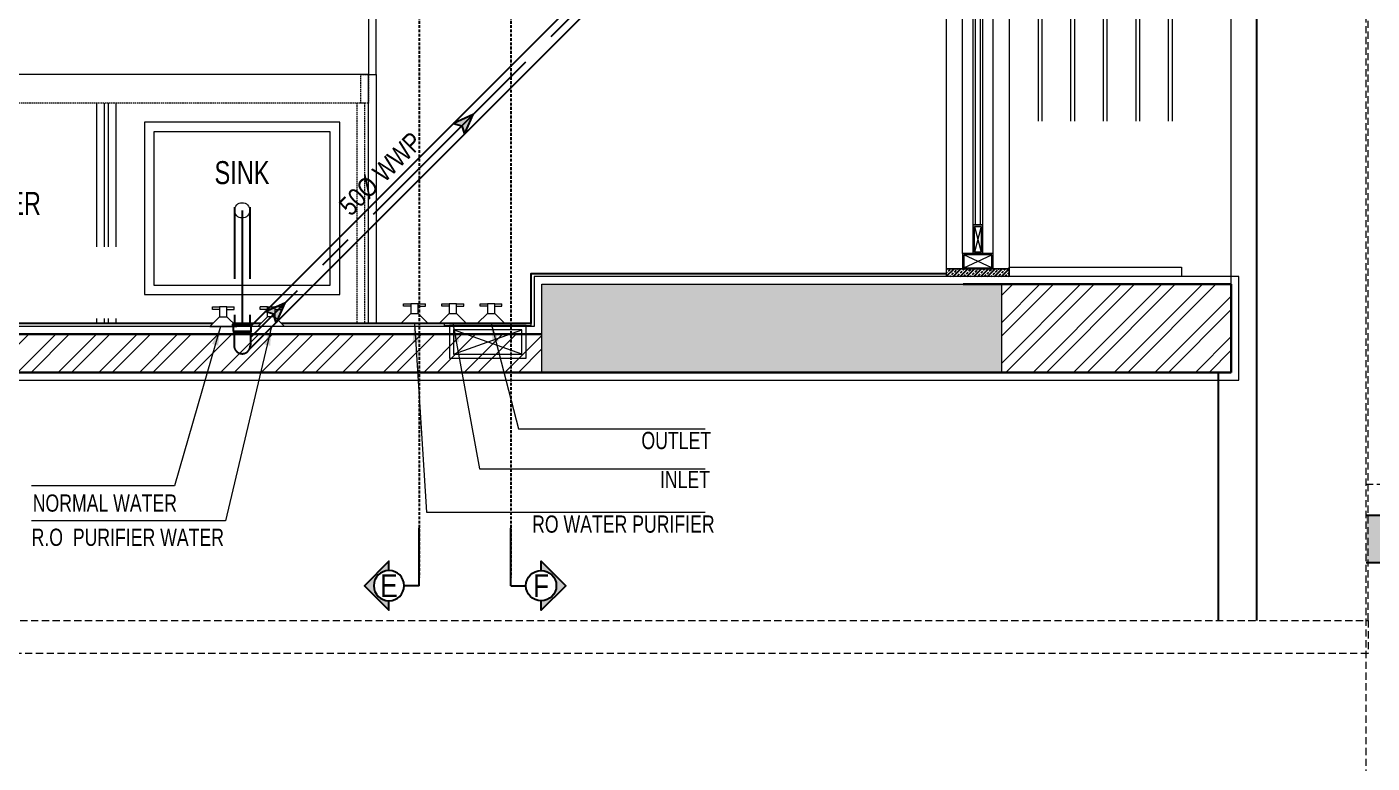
# Model space of a CAD drawing. Header units: inches. Extents: x 899679 to 12882928, y -3363313 to 527800.
# Drawn here: x 1032544 to 1036056, y 509624 to 511546 of the extents above; entities that cross this region are included whole.
import ezdxf
from ezdxf.enums import TextEntityAlignment as Align

# ---------------------------------------------------------------- set-up
doc = ezdxf.new("R2010")
doc.units = ezdxf.units.IN
doc.header["$LTSCALE"] = 150
for name, pattern in [('CENTER', [2, 1.25, -0.25, 0.25, -0.25]), ('CENTER2', [1.125, 0.75, -0.125, 0.125, -0.125]), ('Dash', [6, 3, -3]), ('DASHED2', [0.375, 0.25, -0.125]), ('HIDDEN', [0.375, 0.25, -0.125]), ('HIDDEN2', [0.1875, 0.125, -0.0625]), ('PHANTOMX2', [5, 2.5, -0.5, 0.5, -0.5, 0.5, -0.5])]:
    doc.linetypes.add(name, pattern=pattern)
for name, color, linetype, lineweight in [('COLUMN', 5, 'Continuous', 13), ('DOTTED LINE-MSA', 3, 'HIDDEN2', 13), ('E-ELECT. SB', 240, 'Continuous', 5), ('ELE-04-MSA', 139, 'Continuous', 15), ('fer', 5, 'Continuous', 9), ('g-cen-sym', 8, 'Continuous', 25), ('g-dot', 8, 'HIDDEN', 9), ('g-dw', 8, 'Continuous', 5), ('g-ele-01', 8, 'Continuous', 9), ('g-ele-02', 8, 'Continuous', 9), ('g-ele-03', 8, 'Continuous', 5), ('g-ele02', 8, 'Continuous', 9), ('g-ele04', 8, 'Continuous', 0), ('g-fer', 8, 'Continuous', 9), ('g-text', 8, 'Continuous', 9), ('P_WW PIPE', 4, 'Continuous', 9), ('PLASTER', 3, 'Continuous', 9), ('SECTION LINE', 8, 'CENTER', 9), ('SHEET', 7, 'Continuous', 13), ('STONE', 40, 'Continuous', 18), ('WALL HATCH-MSA', 251, 'Continuous', 9), ('WALL-MSA', 32, 'Continuous', 30)]:
    doc.layers.add(name, color=color, linetype=linetype, lineweight=lineweight)
for name, color, linetype in [('ELE-02-MSA', 4, 'Continuous'), ('g-sol250', 8, 'Continuous'), ('P_ARROW', 31, 'PHANTOMX2'), ('P_WASTE WATER PIPE', 4, 'DASHED2'), ('R.C.C HATCH-MSA', 250, 'Continuous'), ('R.C.C-MSA', 8, 'Continuous'), ('TILE SECTION', 152, 'Continuous')]:
    doc.layers.add(name, color=color, linetype=linetype)
doc.styles.add('80', font='swisscl.ttf', dxfattribs={"height": 60})
doc.styles.add('ARIAL', font='swisscl.ttf')
doc.styles.add('Arial Narrow', font='swisscl.ttf', dxfattribs={"height": 150})
doc.styles.add('arial unicode', font='swisscl.ttf', dxfattribs={"height": 165})
doc.styles.add('PLUMBING TEXT', font='ARIALN.TTF')
doc.styles.add('SWINS', font='swissc.ttf')
doc.dimstyles.new('Scale-50', dxfattribs={"dimtxt": 75, "dimasz": 25, "dimexe": 0, "dimexo": 0, "dimgap": 20, "dimtad": 1, "dimdec": 0, "dimrnd": 1, "dimzin": 3, "dimdsep": 46, "dimtxsty": 'ARIAL', "dimblk": 'ARCHTICK', "dimcen": 0, "dimse1": 1, "dimse2": 1, "dimclrd": 50, "dimclrt": 256, "dimadec": 0, "dimazin": 0, "dimtfac": 1, "dimtdec": 0, "dimtmove": 1, "dimatfit": 3, "dimfxl": 1, "dimtolj": 1, "dimtzin": 0, "dimlwd": 18, "dimarcsym": 0})

# ---------------------------------------------------------------- blocks, each defined once
blk = doc.blocks.new('sec')
at = {"layer": 'g-cen-sym'}
h = blk.add_hatch(color=256, dxfattribs=at)
h.paths.add_polyline_path([(2.73e-14, 537.5273218287452), (-107.956475941309, 429.5708458874361), (-107.956475941309, 399.1607016395453, -0.2062306983916904), (2.730000000001706e-14, 445.6665243379758, -0.4142135623730596), (148.5555081145527, 297.1110162260618), (240.4163056053222, 297.1110162260618)])
h.paths.add_polyline_path([(-107.956475941309, 399.1607016395454), (-107.956475941309, 429.5708458874361), (-138.1869732997017, 399.3403485290693), (-138.1869732997017, 351.6371512499004, -0.09565303018648871)])
h.paths.add_polyline_path([(-138.1869732997017, 399.3403485290693), (-168.4174706606815, 369.1098511680636), (-168.4174706606815, 297.1110162260618), (-148.5555081119139, 297.1110162260618, -0.09423427136048851), (-138.1869732997017, 351.6371512499004)])
h.paths.add_polyline_path([(-168.4174706580426, 369.1098511680636), (-204.6941080129084, 332.8332138158367), (-204.6941080129084, 297.1110162260618), (-168.4174706606815, 297.1110162260618)])
h.paths.add_polyline_path([(-204.6941080129084, 332.8332138158367), (-240.4163056027092, 297.1110162260618), (-204.6941080129084, 297.1110162260618)])
for q in [(2.73e-14, 148.5555081130354), (-561.6378324203346, 0)]:
    blk.add_line((0, 0), q, dxfattribs=at)
blk.add_lwpolyline([(-148.5555081119139, 297.1110162260618), (-240.4163056027092, 297.1110162260618), (2.73e-14, 537.5273218287452), (240.4163056053222, 297.1110162260618), (148.5555081145527, 297.1110162260618)], dxfattribs=at)
blk.add_circle((2.73e-14, 297.1110162260618), 148.5555081130354, dxfattribs=at)
blk = doc.blocks.new('WASTE WATER ARROW')
at = {"layer": 'P_WASTE WATER PIPE', "ltscale": 0.025}
blk.add_hatch(color=256, dxfattribs=at).paths.add_polyline_path([(481737.1594822454, -256822.5249126543), (481729.9226960876, -256825.2602156197), (481737.1594822454, -256827.9955185851), (481735.74604372, -256825.2602156197)])
at = {"layer": 'P_WASTE WATER PIPE', "color": 7, "linetype": 'ByBlock', "ltscale": 0.025}
blk.add_lwpolyline([(481737.1594822454, -256822.5249126543), (481729.9226960876, -256825.2602156197), (481737.1594822454, -256827.9955185851), (481735.74604372, -256825.2602156197)], close=True, dxfattribs=at)
blk = doc.blocks.new('TAP-1')
for p, q in [((9.525013580918312, -44.44999999995343), (28.57501366082579, -44.44999999995343)), ((9.525013580918312, -50.80000000004657), (28.57501366082579, -50.80000000004657)), ((28.57501366082579, -44.44999999995343), (28.57501366082579, -50.80000000004657))]:
    blk.add_line(p, q)
for points in [[(-9.52499020472169, -25.40001328103244), (-34.92501358129084, 0), (34.92501358129084, 0), (9.525013580918312, -25.40002716239542)], [(-9.524986418895423, -44.44999999995343), (-28.5749864988029, -44.44999999995343), (-28.5749864988029, -50.80000000004657), (-9.524986418895423, -50.80000000004657)]]:
    blk.add_lwpolyline(points)
blk.add_lwpolyline([(9.525013580918312, -25.40000000002328), (9.525013580918312, -50.80000000004657), (-9.524986418895423, -50.80000000004657), (-9.524986418895423, -25.40000000002328)], close=True)
blk = doc.blocks.new('_ArchTick')
at = {"color": 0, "linetype": 'ByBlock', "const_width": 0.15}
blk.add_lwpolyline([(-0.5, -0.5), (0.5, 0.5)], dxfattribs=at)
blk = doc.blocks.new('A$C355B709C')
at = {"layer": 'E-ELECT. SB', "ltscale": 750}
for p, q in [((100, 91), (-100, 91)), ((-100, 91), (-100, 6)), ((-89.33333333337214, 80.33333333337214), (89.33333333325571, 17.28414996340871)), ((89.33333333325571, 80.33333333337214), (-89.33333333337214, 17.28414996340871)), ((100, 6), (100, 91)), ((-100, 6), (-113.3333333333721, 6)), ((-113.3333333333721, 6), (-113.3333333333721, 0)), ((-113.3333333333721, 0), (113.3333333332557, 0)), ((-100, 6), (100, 6)), ((113.3333333332557, 6), (100, 6)), ((113.3333333332557, 0), (113.3333333332557, 6))]:
    blk.add_line(p, q, dxfattribs=at)
blk.add_lwpolyline([(-89.33333333337214, 17.28414996340871), (89.33333333325571, 17.28414996340871), (89.33333333325571, 80.33333333337214), (-89.33333333337214, 80.33333333337214)], close=True, dxfattribs=at)
blk = doc.blocks.new('1')
at = {"layer": 'g-dw', "linetype": 'Dash', "ltscale": 25}
for p, q in [((-12488573.38326989, -15584268.52819632), (-12488615.38326989, -15584360.52819632)), ((-12488573.38326989, -15584360.52819632), (-12488615.38326989, -15584268.52819632))]:
    blk.add_line(p, q, dxfattribs=at)
at = {"layer": 'g-dw', "elevation": -1.848887349593569e-10}
for points in [[(-12488619.38326989, -15584364.52819632), (-12488619.38326989, -15584264.52819632), (-12488569.38326989, -15584264.52819632), (-12488569.38326989, -15584364.52819632)], [(-12488615.38326989, -15584360.52819632), (-12488615.38326989, -15584268.52819632), (-12488573.38326989, -15584268.52819632), (-12488573.38326989, -15584360.52819632)]]:
    blk.add_lwpolyline(points, close=True, dxfattribs=at)
blk = doc.blocks.new('G$CA8CA8653')
at = {"layer": 'g-sol250'}
h = blk.add_hatch(dxfattribs=at)
h.set_pattern_fill('ANSI33', color=251, scale=2, angle=360, style=0)
h.set_pattern_definition([(44.99999999999999, (-33130607.26625811, 17120949.54399256), (-8.98025612106915, 8.980256121069159), []), (44.99999999999999, (-33130598.28599811, 17120949.54399256), (-8.98025612106915, 8.980256121069159), [6.350000000000014, -3.175000000000007])])
h.paths.add_polyline_path([(-1100.14074436191, 4825.081506990071), (-937.14074436191, 4825.081506990071), (-937.14074436191, 4805.081506990071), (-1100.14074436191, 4805.081506990071)])
at = {"layer": 'R.C.C HATCH-MSA'}
h = blk.add_hatch(color=251, dxfattribs=at)
h.dxf.hatch_style = 1
h.paths.add_polyline_path([(2740.861242383718, 6832.687963287579), (2740.861242383486, 6707.687963287521), (2740.861242383602, 6707.687963287637), (2740.861242383602, 6557.687963287637), (2510.861242383602, 6557.687963287637), (2510.861242383602, 6707.687963287637), (478.9612423190847, 6707.687963287637), (478.9612423204817, 6982.687963287637), (478.9612423190847, 6557.687963287637), (248.9612423189683, 6557.687963287695), (248.9612423189683, 6682.687963287695), (248.9612423190847, 6682.687963287637), (248.9612423190847, 7132.687963287637), (478.9612423204817, 7132.687963287637), (478.9612423204817, 6832.687963287637), (2510.861242383602, 6832.687963287637), (2510.861242383602, 7132.687963287637), (2740.861242383602, 7132.687963287637), (2740.861242383602, 6832.687963287637)])
h.paths.add_polyline_path([(-5.071916121640243, 4182.687963287579), (-5.071916121640243, 4057.687963287637), (248.9612423190847, 4057.687963287637), (248.9612423190847, 3607.687963287637), (478.9612423190847, 3607.687963287637), (478.9612423190847, 3757.687963287637), (2510.861242383602, 3757.687963287637), (2510.861242383602, 3607.687963287637), (2740.861242332379, 3607.687963287637), (2740.861242332379, 3757.687963287637), (2740.861242332496, 3882.687963287521), (2740.861242333078, 4182.687963287521), (2510.861242383602, 4182.687963287637), (2510.861242383602, 3882.687963287637), (478.9612423204817, 3882.687963287637), (478.9612423204817, 4182.687963287637)])
h = blk.add_hatch(color=251, dxfattribs=at)
h.dxf.hatch_style = 1
h.paths.add_polyline_path([(-957.1407443626085, 4785.081507025636), (-957.1407443626085, 4555.081507026101), (-2157.140744362609, 4555.081507026101), (-2157.140744362609, 4785.081507025636)])
at = {"layer": 'WALL HATCH-MSA'}
h = blk.add_hatch(dxfattribs=at)
h.set_pattern_fill('ANSI32', color=251, scale=200)
h.set_pattern_definition([(45, (-847326.2856971849, -534143.7740748936), (-53.03300858899107, 53.03300858899107), []), (45, (-847290.9303581849, -534143.7740748936), (-53.03300858899107, 53.03300858899107), [])])
h.paths.add_polyline_path([(-2157.140744362376, 4655.081506987859), (-2157.140744362376, 4555.081506987917), (-6178.240744223003, 4555.081506987917), (-6178.240744223003, 5405.081506987917), (-6078.240744223003, 5405.081506987917), (-6078.240744223003, 4655.081506987917)])
h.paths.add_polyline_path([(-957.1407443623757, 4555.081506987917), (-957.1407443624921, 4785.081506987859), (-357.1407442147611, 4785.081506987917), (-357.1407442147611, 4555.081506987917)])
at = {"layer": 'COLUMN', "color": 251}
blk.add_lwpolyline([(-957.1407443626085, 4785.081507025636), (-957.1407443626085, 4555.081507026101), (-2157.140744362609, 4555.081507026101), (-2157.140744362609, 4785.081507025636)], close=True, dxfattribs=at)
at = {"layer": 'DOTTED LINE-MSA', "color": 251, "ltscale": 0.2}
for p, q in [((-2639.801916235476, 5258.081507018185), (-2639.801916235476, 4683.081506987917)), ((-2619.801916235476, 5258.081507018185), (-2619.801916235476, 4683.081506987917))]:
    blk.add_line(p, q, dxfattribs=at)
at = {"layer": 'DOTTED LINE-MSA', "color": 251}
blk.add_line((378.9612423190847, 4262.687963287637), (-5.071916121174581, 4262.687963287637), dxfattribs=at)
at = {"layer": 'DOTTED LINE-MSA', "color": 251, "ltscale": 0.2}
blk.add_lwpolyline([(-2629.806756783742, 5333.081294933916), (-2609.806756783742, 5333.081294933916), (-2609.806756783742, 5258.081507018185), (-2629.806756783742, 5258.081507018185)], close=True, dxfattribs=at)
blk.add_lwpolyline([(-2619.801916235476, 5258.081507018185), (-6050.240744223236, 5258.081507018185)], dxfattribs=at)
at = {"layer": 'ELE-02-MSA', "color": 251}
for p, q in [((-290.3907443311764, 3907.382397367037), (-290.3907443125499, 6193.381507177721)), ((-390.3907443721546, 3907.382397367037), (-390.3907443721546, 4555.081506987917))]:
    blk.add_line(p, q, dxfattribs=at)
at = {"layer": 'ELE-04-MSA', "color": 251}
blk.add_line((-357.1407442140626, 4785.081506987684), (-357.1407442059135, 6193.381506996113), dxfattribs=at)
at = {"layer": 'g-cen-sym', "color": 251, "linetype": 'DASHED2', "ltscale": 0.2}
for p, q in [((-2477.068587976042, 7137.887534099049, 3.474932239242833e-07), (-2477.068587976042, 4019.103444392909, 3.474932239242833e-07)), ((-2238.206170556601, 7137.887534099049, 3.474932239242833e-07), (-2238.206170556601, 4019.103444392909, 3.474932239242833e-07))]:
    blk.add_line(p, q, dxfattribs=at)
at = {"layer": 'g-dot', "color": 251, "ltscale": 25}
for p, q in [((-861.5218648988521, 6148.381507000071, 0.0001460576425569386), (-861.5186918711988, 4830.081506990071, 0.0001460576425569386)), ((-851.5218648988521, 6148.381507000071, 0.0001460576425569386), (-851.5186918711988, 4830.081506990071, 0.0001460576425569386)), ((-776.5218648988521, 6148.381507000071, 0.0001460576425569386), (-776.5186918711988, 4830.081506990071, 0.0001460576425569386)), ((-766.5218648988521, 6148.381507000071, 0.0001460576425569386), (-766.5186918711988, 4830.081506990071, 0.0001460576425569386)), ((-691.5218648988521, 6148.381507000071, 0.0001460576425569386), (-691.5186918711988, 4830.081506990071, 0.0001460576425569386)), ((-681.5218648988521, 6148.381507000071, 0.0001460576425569386), (-681.5186918711988, 4830.081506990071, 0.0001460576425569386)), ((-606.5218648988521, 6148.381507000071, 0.0001460576425569386), (-606.5186918711988, 4830.081506990071, 0.0001460576425569386)), ((-596.5218648988521, 6148.381507000071, 0.0001460576425569386), (-596.5186918711988, 4830.081506990071, 0.0001460576425569386)), ((-521.5218648988521, 6148.381507000071, 0.0001460576425569386), (-521.5186918711988, 4830.081506990071, 0.0001460576425569386)), ((-511.5218648988521, 6148.381507000071, 0.0001460576425569386), (-511.5186918711988, 4830.081506990071, 0.0001460576425569386))]:
    blk.add_line(p, q, dxfattribs=at)
at = {"layer": 'g-dot', "color": 251, "linetype": 'HIDDEN', "ltscale": 10}
for p, q in [((-3319.803244219744, 5258.081507018185, -1.085465134442742e-09), (-3319.803244219744, 4683.082100617117, -1.085465134442742e-09)), ((-3299.803244219744, 5258.081507018185, -1.085465134442742e-09), (-3299.803244219744, 4683.082100617117, -1.085465134442742e-09)), ((-3289.803244219744, 5258.081507018185), (-3289.803244219744, 4683.082057355321)), ((-3269.803244219744, 5258.081507018185), (-3269.803244219744, 4683.082057355321))]:
    blk.add_line(p, q, dxfattribs=at)
at = {"layer": 'g-dw', "color": 251, "linetype": 'Continuous', "ltscale": 500}
for points in [[(-1006.140933271381, 4940.08150698262), (-1006.140933271381, 4865.08150698262), (-1031.140933271381, 4865.08150698262), (-1031.140933271381, 4940.08150698262)], [(-1010.140933271381, 4936.08150698262), (-1010.140933271381, 4869.08150698262), (-1027.140933271381, 4869.08150698262), (-1027.140933271381, 4936.08150698262)]]:
    blk.add_lwpolyline(points, close=True, dxfattribs=at)
at = {"layer": 'g-ele-01', "color": 251}
blk.add_lwpolyline([(-937.14074436191, 4805.081506990071), (-937.14074436191, 4830.081506990071), (-487.14074436191, 4830.081506990071), (-487.14074436191, 4805.081506990071)], close=True, dxfattribs=at)
at = {"layer": 'g-ele-02', "color": 251, "linetype": 'Continuous', "elevation": -5.745110503602627e-05}
blk.add_lwpolyline([(-1012.640933271381, 4940.08150698262), (-1024.640933271381, 4940.08150698262), (-1024.640933271497, 6038.381507011829), (-1012.640933271497, 6038.381507011829), (-1012.640933271381, 4940.08150698262)], dxfattribs=at)
at = {"layer": 'g-ele-03', "color": 251}
for p, q in [((-1058.640933271381, 4865.08150698262), (-1058.64093330875, 6113.381507011829, 0.0001086033031096089)), ((-978.6409332713811, 4865.08150698262), (-978.640933226794, 6113.381507011829, 0.0001086033031096089)), ((-1027.140933271381, 4936.08150698262, -5.745110503602626e-05), (-1010.140933271381, 4869.08150698262, -5.745110503602626e-05)), ((-1010.140933271381, 4936.08150698262, -5.745110503602626e-05), (-1027.140933271381, 4869.08150698262, -5.745110503602626e-05))]:
    blk.add_line(p, q, dxfattribs=at)
at = {"layer": 'g-ele-03', "color": 251, "linetype": 'Continuous', "elevation": -5.745110503602627e-05}
blk.add_lwpolyline([(-1031.140933271497, 6038.381507011829), (-1006.140933271497, 6038.381507011829), (-1006.140933271381, 4940.08150698262), (-1031.140933271381, 4940.08150698262), (-1031.140933271497, 6038.381507011829)], dxfattribs=at)
at = {"layer": 'g-ele02', "color": 251}
blk.add_lwpolyline([(-1100.14074436191, 4825.081506990071), (-1100.14074436191, 6153.381507012411), (-937.14074436191, 6153.381507012411), (-937.14074436191, 4825.081506990071)], close=True, dxfattribs=at)
for points in [[(-2836.908449054696, 4683.081506987917), (-2609.803244219744, 4683.081506987917), (-2609.803244219744, 5333.081507018185), (-6050.240744223236, 5333.081507018185), (-6050.240744223236, 4683.081506987917), (-3015.75849701534, 4683.081506987917)], [(-2961.908464477398, 4683.081506987917), (-2890.758481592638, 4683.081506987917)], [(-2961.908464477398, 4683.081506987917), (-2890.758481592638, 4683.081506987917)]]:
    blk.add_lwpolyline(points, dxfattribs=at)
at = {"layer": 'g-ele02', "color": 251, "ltscale": 100}
blk.add_lwpolyline([(-2589.791237459867, 4683.081931089866), (-2609.791237459867, 4683.081506987917), (-2609.803244219744, 5333.081294967269), (-2589.803244219744, 5333.081719069218)], close=True, dxfattribs=at)
at = {"layer": 'g-ele04', "color": 251, "ltscale": 100}
blk.add_lwpolyline([(-2589.791237459984, 6153.381294953579), (-2609.791237459984, 6153.381719055527), (-2609.803244219744, 5333.082143171167), (-2589.803244219744, 5333.081719069218)], close=True, dxfattribs=at)
at = {"layer": 'g-fer', "color": 251}
for points in [[(-2684.803244219744, 4758.081506987917), (-2684.803244219744, 5208.081506987917), (-3194.803244219744, 5208.081506987917), (-3194.803244219744, 4758.081506987917)], [(-2709.803244219744, 4783.081506987917), (-2709.803244219744, 5183.081506987917), (-3169.803244219744, 5183.081506987917), (-3169.803244219744, 4783.081506987917)]]:
    blk.add_lwpolyline(points, close=True, dxfattribs=at)
blk.add_circle((-2939.803244219744, 4978.081506987917), 20, dxfattribs=at)
at = {"layer": 'PLASTER', "color": 251}
blk.add_lwpolyline([(-6058.240744223236, 4675.081506987917), (-6058.240744223236, 5425.081506987917), (-6198.240744223236, 5425.081506987917), (-6198.240744223236, 4535.081506987917), (-337.1407442149939, 4535.081506987917), (-337.1407442149939, 4805.081506987917), (-1057.140744208242, 4805.081506987917), (-2177.140744362609, 4805.081507026334), (-2177.140744362609, 4675.081506987917)], close=True, dxfattribs=at)
at = {"layer": 'R.C.C-MSA', "color": 251}
for points in [[(-5.071916121174581, 4182.687963287637), (478.9612423204817, 4182.687963287637), (478.9612423204817, 3882.687963287637), (2510.861242383602, 3882.687963287637), (2510.861242383602, 4182.687963287637), (2740.861242333311, 4182.687963287695), (2740.861242331797, 4182.687963287288), (2740.861242332496, 3882.687963287637)], [(2740.861242332496, 3882.687963287637), (2740.861242332612, 3757.687963287637), (2740.861242332379, 3607.687963287637), (2510.861242383602, 3607.687963287637), (2510.861242383602, 3757.687963287637), (478.9612423190847, 3757.687963287637), (478.9612423190847, 3607.687963287637), (248.9612423190847, 3607.687963287637), (248.9612423190847, 4057.687963287637), (-5.071916121174581, 4057.687963287637)]]:
    blk.add_lwpolyline(points, dxfattribs=at)
at = {"layer": 'SHEET', "color": 251, "linetype": 'HIDDEN', "ltscale": 0.5}
for points in [[(-6528.240744223236, 3907.382397367037), (0, 3907.38239736692), (0, 7266.981507001212), (-6528.240744223236, 7266.981507001328)], [(3296.5085100797, 3302.799589783885), (-5.071916121640243, 3302.799589783885), (-5.071916120825335, 7265.839080749778), (3296.508510080515, 7265.839080749778)], [(-6528.240744223236, 3907.382397367037), (0, 3907.382397367503), (0, 3820.906733085285), (-6528.240744223236, 3820.906733084819)]]:
    blk.add_lwpolyline(points, close=True, dxfattribs=at)
at = {"layer": 'STONE', "color": 251, "linetype": 'Continuous', "ltscale": 750}
blk.add_lwpolyline([(-1100.14074436191, 4825.081506990071), (-937.14074436191, 4825.081506990071), (-937.14074436191, 4805.081506990071), (-1100.14074436191, 4805.081506990071)], close=True, dxfattribs=at)
at = {"layer": 'TILE SECTION', "color": 251}
for points in [[(-6058.240744223353, 5333.081507018185), (-6050.240744223353, 5333.081507018185), (-6050.240744223236, 4683.081506987917), (-3015.75849701534, 4683.081506987917)], [(-2836.908449054696, 4683.081506987917), (-2185.140744362609, 4683.081506987917), (-2185.140744362609, 4813.081507026625), (-1100.14074436191, 4813.081506987393)], [(-2961.908464477398, 4683.081506987917), (-2890.758481592638, 4683.081506987917)]]:
    blk.add_lwpolyline(points, dxfattribs=at)
at = {"layer": 'WALL-MSA', "color": 251}
for p, q in [((-357.1407442149939, 4555.081506987917), (-357.1407442149939, 4785.081506987917)), ((-6178.240744223236, 4555.081506987917), (-357.1407442149939, 4555.081506987917))]:
    blk.add_line(p, q, dxfattribs=at)
for points in [[(-357.1407442149939, 4785.081506987917), (-1057.140744208242, 4785.081506987917)], [(-2157.140744362609, 4655.081506987917), (-6078.240744223236, 4655.081506987917)]]:
    blk.add_lwpolyline(points, dxfattribs=at)
at = {"layer": 'E-ELECT. SB', "color": 251, "rotation": 180}
blk.add_blockref('A$C355B709C', (-2298.474077695981, 4683.081506987859), dxfattribs=at)
at = {"layer": 'fer', "color": 251, "xscale": -1, "rotation": 180}
for p in [(-2988.833486613701, 4675.081506987917), (-2489.791237433441, 4683.080497487041), (-2389.791237433441, 4683.080497487041), (-2289.791237433441, 4683.080497487041)]:
    blk.add_blockref('TAP-1', p, dxfattribs=at)
at = {"layer": 'fer', "color": 251, "rotation": 180}
blk.add_blockref('TAP-1', (-2863.833459456335, 4675.081506987917), dxfattribs=at)
at = {"layer": 'g-ele-02', "color": 251, "ltscale": 275, "xscale": -0.8000000000000016, "yscale": 0.8000000000000016, "zscale": 0.8000000000000016, "rotation": 89.99999999999997}
blk.add_blockref('1', (-12468470.26349033, -9986030.42510892), dxfattribs=at)
at = {"layer": 'g-cen-sym', "color": 251, "linetype": 'DASHED2', "ltscale": 200, "style": 'SWINS'}
for s, p in [('E', (-2556.323780665989, 3998.195288124378, 4.597817144711308e-06)), ('F', (-2158.950977866654, 3998.195288124378, 4.597817144711308e-06))]:
    blk.add_text(s, height=60.00000000000001, dxfattribs=at).set_placement(p, align=Align.MIDDLE_CENTER)
at = {"layer": 'g-text', "color": 251, "style": '80'}
blk.add_text('SINK', height=60, dxfattribs=at).set_placement((-3011.724092423916, 5046.537748817529, 6.928155175801375e-07))
at = {"layer": 'g-text', "color": 251, "ltscale": 750, "style": 'Arial Narrow'}
blk.add_text('GAS CYLINDER', height=60, dxfattribs=at).set_placement((-3465.067189300782, 4996.101499566517, -0.002073088117904747), align=Align.MIDDLE_RIGHT)
at = {"layer": 'g-text', "color": 251, "style": 'arial unicode'}
for s, p in [('OUTLET', (-1897.20125350228, 4377.266234487703)), ('INLET', (-1848.771792005049, 4275.394462725264)), ('NORMAL WATER', (-3486.478746483219, 4213.864718187251, 1.657420064985821e-07)), ('RO WATER PURIFIER', (-2182.54865548003, 4158.961892636667, 6.946281289841373e-06)), ('R.O  PURIFIER WATER', (-3489.402436395991, 4124.581834451586, 1.657420064985821e-07))]:
    blk.add_text(s, height=45, dxfattribs=at).set_placement(p, align=Align.MIDDLE_LEFT)
at = {"layer": 'g-text', "color": 251}
for points, override in [([(-2862.885872596293, 4675.081506987917, 3.474932239242833e-07), (-2982.91792048316, 4167.759814714664, 3.474932239242833e-07), (-3489.402436395991, 4167.759814714664, 3.474932239242833e-07)], {"dimasz": 50, "dimtad": 0}), ([(-2996.349278320908, 4675.081506987917, 3.474932239242833e-07), (-3116.286778320442, 4258.45271032973, 3.474932239242833e-07), (-3489.402436395991, 4258.45271032973, 3.474932239242833e-07)], {"dimasz": 50, "dimtad": 0}), ([(-2489.791237433441, 4683.080497487041), (-2457.960145927966, 4189.907143903547), (-1730.372787542176, 4189.907143903547)], {"dimscale": 1, "dimtxt": 75, "dimasz": 50, "dimgap": 20, "dimtad": 0, "dimtxsty": 'ARIAL', "dimclrd": 50, "dimlwd": 18}), ([(-2389.791237433441, 4683.080497487041), (-2319.538698528428, 4303.502222576411), (-1730.372787542176, 4303.502222576411)], {"dimscale": 1, "dimtxt": 75, "dimasz": 50, "dimgap": 20, "dimtad": 0, "dimtxsty": 'ARIAL', "dimclrd": 50, "dimlwd": 18}), ([(-2289.791237433441, 4683.080497487041), (-2218.259285758832, 4407.236745627946), (-1730.372787542176, 4407.236745627946)], {"dimscale": 1, "dimtxt": 75, "dimasz": 50, "dimgap": 20, "dimtad": 0, "dimtxsty": 'ARIAL', "dimclrd": 50, "dimlwd": 18})]:
    blk.add_leader(points, dimstyle='Scale-50', override=override, dxfattribs=at)

msp = doc.modelspace()

# ---------------------------------------------------------------- linework, layer by layer
at = {"layer": 'P_WASTE WATER PIPE', "linetype": 'Continuous', "ltscale": 5}
for p, q in [((1034428.548706922, 512064.7826925416, 1.68236897018028e-08), (1033129.464390382, 510765.6983760286)), ((1034456.832977859, 512036.4984210151, 1.682433534569669e-08), (1033125.444971282, 510705.1104144312)), ((1033129.464389175, 510771.2467231292), (1033082.41061083, 510771.2633227918)), ((1033082.41061083, 510771.2633227918), (1033082.41061083, 510769.6924732614)), ((1033082.41061083, 510769.6924732614), (1033129.464389175, 510769.6924732614)), ((1033082.543041171, 510766.0649910911), (1033082.543041171, 510752.0856690544)), ((1033082.543041171, 510766.0649910911), (1033129.464389175, 510766.0649910911)), ((1033129.464389175, 510769.6924732614), (1033129.464389175, 510771.2467231292)), ((1033129.464435216, 510752.0897489979), (1033129.464389175, 510766.0649910911)), ((1033082.543041171, 510752.0856690544), (1033129.464435216, 510752.0897489979)), ((1033082.543041171, 510752.0856690544), (1033084.973987309, 510747.368099638)), ((1033084.973979089, 510747.3680567357), (1033127.47485153, 510747.3717523019)), ((1033127.47485153, 510747.3717523019), (1033129.464435216, 510752.0897489979))]:
    msp.add_line(p, q, dxfattribs=at)
at = {"layer": 'P_WASTE WATER PIPE', "linetype": 'CENTER2', "ltscale": 5}
msp.add_line((1034442.690842394, 512050.6405567751, 1.682401251484304e-08), (1033127.47485153, 510735.4245659288), dxfattribs=at)
at = {"layer": 'P_WASTE WATER PIPE', "linetype": 'DASHED2', "ltscale": 5}
for p, q in [((1033085.937500003, 511075.6453589585), (1033085.937500003, 510771.2620785728)), ((1033125.937500003, 511075.6563833498), (1033125.937500003, 510771.2479673463)), ((1033084.974009415, 510747.3680567376), (1033084.974009415, 510714.1722970873)), ((1033127.47485153, 510747.3717523019), (1033127.47485153, 510714.1759926516))]:
    msp.add_line(p, q, dxfattribs=at)
at = {"layer": 'P_WASTE WATER PIPE', "ltscale": 100}
msp.add_line((1033105.937500003, 511067.214264869), (1033105.937500003, 510771.2550229605), dxfattribs=at)
at = {"layer": 'P_WASTE WATER PIPE', "linetype": 'DASHED2', "ltscale": 5}
msp.add_arc((1033106.224430471, 510714.1741448685), 21.250421137208, 179.9950201517312, 0.004983369997040644, dxfattribs=at)
at = {"layer": 'P_WASTE WATER PIPE', "linetype": 'Continuous', "ltscale": 5}
for centre, major_axis, ratio, start_param, end_param in [((1033082.590457029, 510767.8828805618), (-1.285879152922121, 1.285879152922119), 0.9999999999952012, -0.6863385515069073, 2.330117486154084), ((1033129.419270878, 510767.8787321753), (-1.28290537131541, 1.28290537131541), 0.9999999999872772, 2.381065180589474, 5.472916453652036)]:
    msp.add_ellipse(centre, major_axis=major_axis, ratio=ratio, start_param=start_param, end_param=end_param, dxfattribs=at)

# ---------------------------------------------------------------- block references
at = {"layer": 'P_ARROW', "color": 7}
for p, xscale, yscale, zscale, rotation in [((4843976.917641839, 1671619.233323606, 7.594009855040037e-09), 7.296045054768372, 7.296045054768372, 7.296045054768372, 224.9999999999999), ((2193519.758851708, 4321093.342598725, 1.406485351613068e-09), -7.296045054768373, 7.296045054768373, 7.296045054768373, 44.99999999999985)]:
    msp.add_blockref('WASTE WATER ARROW', p, dxfattribs=dict(at, xscale=xscale, yscale=yscale, zscale=zscale, rotation=rotation))
at = {"layer": 'SECTION LINE', "linetype": 'DASHED2', "ltscale": 200}
for p, xscale, yscale, zscale, rotation in [((1033568.646567921, 510087.3280460055, 3.474932239242833e-07), -0.2666666667908433, 0.2666666667908433, 0.2666666667908433, 89.99999999999997), ((1033807.560161993, 510087.3280460055, 3.474932239242833e-07), 0.2666666667908429, 0.2666666667908429, 0.2666666667908429, 270)]:
    msp.add_blockref('sec', p, dxfattribs=dict(at, xscale=xscale, yscale=yscale, zscale=zscale, rotation=rotation))

# ---------------------------------------------------------------- texts
at = {"layer": 'P_WW PIPE', "lineweight": 30, "insert": (1033545.820284839, 511276.1458101748, 4.351423648502125e-05), "char_height": 50, "width": 623.9432128240051, "attachment_point": 3, "rotation": 44.99999999999998, "style": 'PLUMBING TEXT'}
msp.add_mtext('50Ø WWP', dxfattribs=at)

# ---------------------------------------------------------------- next in the draw order: block references
at = {"layer": 'P_WASTE WATER PIPE', "color": 1}
msp.add_blockref('G$CA8CA8653', (1036045.740744223, 506089.1327578811), dxfattribs=at)

doc.saveas('drawing.dxf')
